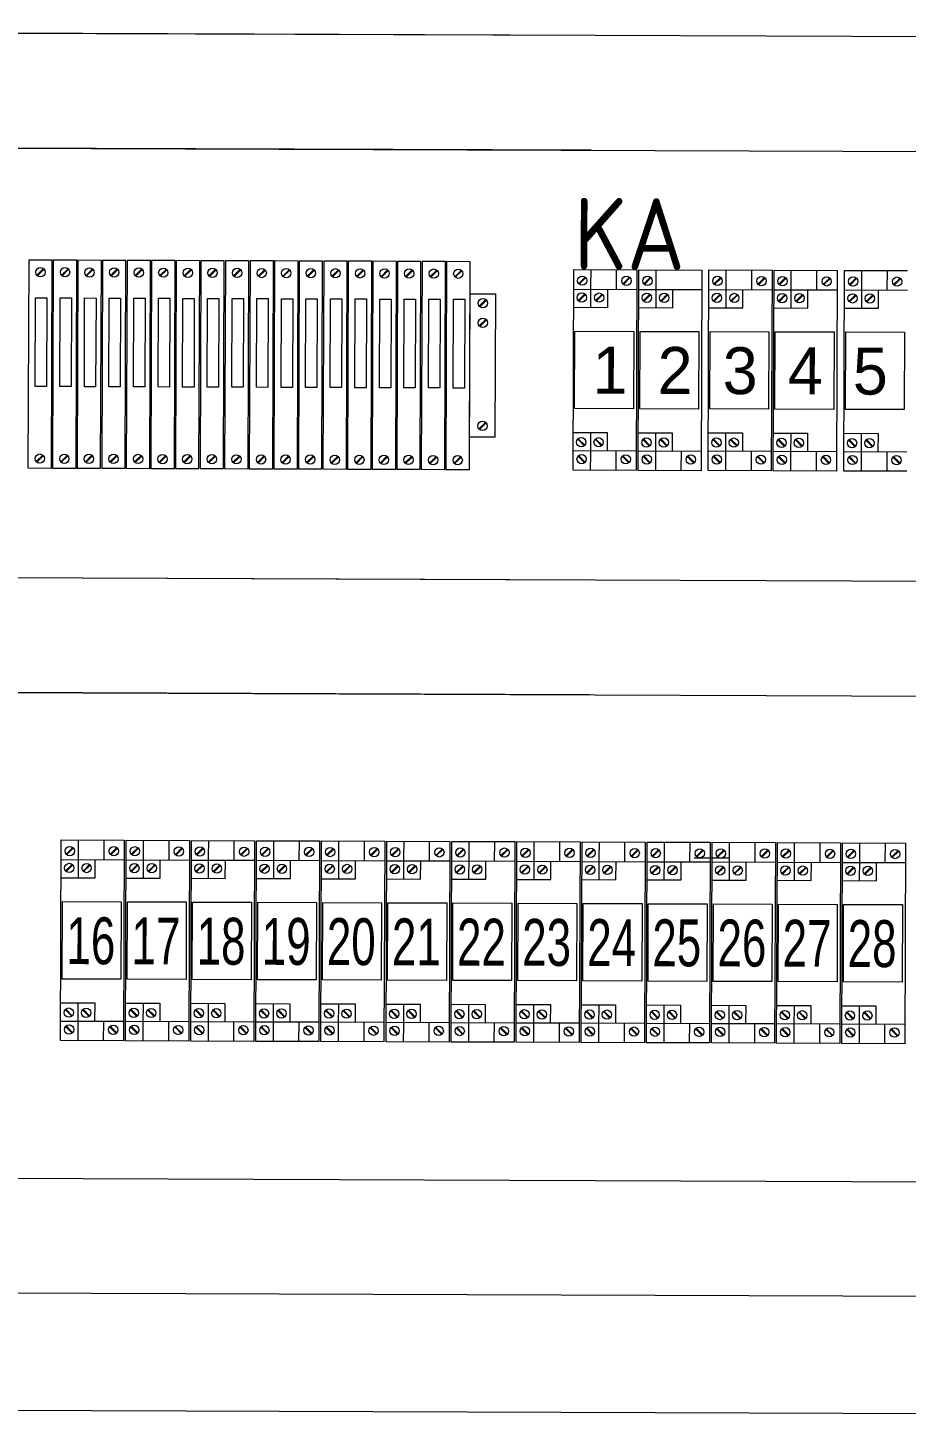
# Model space of a CAD drawing. Header units: millimetres. Extents: x 32721 to 103787, y 57624 to 127312.
# Drawn here: x 33364 to 33518.8, y 61668.3 to 61913.2 of the extents above; entities that cross this region are included whole.
import ezdxf

# ---------------------------------------------------------------- set-up
doc = ezdxf.new("R2010")
doc.units = ezdxf.units.MM
doc.header["$LTSCALE"] = 10
doc.layers.add('1轮廓实线层', color=7, linetype='Continuous', lineweight=18)
doc.layers.add('6文字层', color=3, linetype='Continuous', lineweight=18)
doc.styles.get("Standard").update_dxf_attribs({"font": 'isocp.shx', "width": 0.707, "bigfont": 'hztxt.shx'})
doc.styles.add('样式 1', font='SIMYOU.TTF', dxfattribs={"width": 0.75})

msp = doc.modelspace()

# ---------------------------------------------------------------- linework, layer by layer
at = {"layer": '1轮廓实线层'}
for p, q in [((33463.38, 61911.89), (33087.64, 61913.25)), ((33666.04, 61911.16), (33087.65, 61913.25)), ((33463.3, 61891.67), (33087.56, 61893.03)), ((33087.56, 61893.03), (33665.97, 61890.94)), ((33463.03, 61815.86), (33087.29, 61817.22)), ((33665.7, 61815.13), (33087.29, 61817.22)), ((33462.96, 61795.65), (33087.22, 61797)), ((33087.22, 61797), (33665.63, 61794.92)), ((33665.32, 61709.23), (33086.91, 61711.32)), ((33684.96, 61688.95), (33067.12, 61691.18)), ((33042.4, 61670.68), (33709.54, 61668.27))]:
    msp.add_line(p, q, dxfattribs=at)
at = {"layer": '1轮廓实线层', "lineweight": 13}
for p, q in [((33364.16, 61872.29), (33364.03, 61835.65)), ((33368.31, 61872.27), (33364.16, 61872.29)), ((33368.17, 61835.63), (33368.31, 61872.27)), ((33368.49, 61872.27), (33368.36, 61835.63)), ((33372.64, 61872.26), (33368.49, 61872.27)), ((33372.5, 61835.62), (33372.64, 61872.26)), ((33372.82, 61872.26), (33372.69, 61835.62)), ((33376.97, 61872.24), (33372.82, 61872.26)), ((33376.84, 61835.6), (33376.97, 61872.24)), ((33377.16, 61872.24), (33377.02, 61835.6)), ((33381.3, 61872.23), (33377.16, 61872.24)), ((33381.17, 61835.59), (33381.3, 61872.23)), ((33381.49, 61872.23), (33381.35, 61835.58)), ((33385.63, 61872.21), (33381.49, 61872.23)), ((33385.5, 61835.57), (33385.63, 61872.21)), ((33385.82, 61872.21), (33385.69, 61835.57)), ((33389.96, 61872.2), (33385.82, 61872.21)), ((33389.83, 61835.55), (33389.96, 61872.2)), ((33390.15, 61872.2), (33390.02, 61835.55)), ((33394.29, 61872.18), (33390.15, 61872.2)), ((33394.16, 61835.54), (33394.29, 61872.18)), ((33394.48, 61872.18), (33394.35, 61835.54)), ((33398.63, 61872.16), (33394.48, 61872.18)), ((33398.49, 61835.52), (33398.63, 61872.16)), ((33398.83, 61872.16), (33398.69, 61835.52)), ((33402.97, 61872.15), (33398.83, 61872.16)), ((33402.84, 61835.51), (33402.97, 61872.15)), ((33403.16, 61872.15), (33403.02, 61835.51)), ((33407.3, 61872.13), (33403.16, 61872.15)), ((33407.17, 61835.49), (33407.3, 61872.13)), ((33407.49, 61872.13), (33407.36, 61835.49)), ((33411.63, 61872.12), (33407.49, 61872.13)), ((33411.5, 61835.48), (33411.63, 61872.12)), ((33411.82, 61872.12), (33411.69, 61835.47)), ((33415.96, 61872.1), (33411.82, 61872.12)), ((33415.83, 61835.46), (33415.96, 61872.1)), ((33416.15, 61872.1), (33416.02, 61835.46)), ((33420.3, 61872.09), (33416.15, 61872.1)), ((33420.16, 61835.44), (33420.3, 61872.09)), ((33420.48, 61872.09), (33420.35, 61835.44)), ((33424.63, 61872.07), (33420.48, 61872.09)), ((33424.5, 61835.43), (33424.63, 61872.07)), ((33424.81, 61872.07), (33424.68, 61835.43)), ((33428.96, 61872.06), (33424.81, 61872.07)), ((33428.83, 61835.41), (33428.96, 61872.06)), ((33429.15, 61872.05), (33429.01, 61835.41)), ((33433.29, 61872.04), (33429.15, 61872.05)), ((33433.16, 61835.4), (33433.29, 61872.04)), ((33433.48, 61872.04), (33433.35, 61835.4)), ((33437.62, 61872.02), (33433.48, 61872.04)), ((33437.49, 61835.38), (33437.62, 61872.02)), ((33437.81, 61872.02), (33437.68, 61835.38)), ((33441.95, 61872.01), (33437.81, 61872.02)), ((33441.82, 61835.37), (33441.95, 61872.01)), ((33365.59, 61869.62), (33366.76, 61870.78)), ((33365.69, 61869.52), (33366.86, 61870.68)), ((33369.92, 61869.61), (33371.09, 61870.77)), ((33370.03, 61869.51), (33371.19, 61870.66)), ((33374.26, 61869.59), (33375.42, 61870.75)), ((33374.36, 61869.49), (33375.52, 61870.65)), ((33378.59, 61869.58), (33379.75, 61870.74)), ((33378.69, 61869.48), (33379.85, 61870.63)), ((33382.92, 61869.56), (33384.08, 61870.72)), ((33383.02, 61869.46), (33384.19, 61870.62)), ((33387.25, 61869.55), (33388.42, 61870.7)), ((33387.35, 61869.44), (33388.52, 61870.6)), ((33391.58, 61869.53), (33392.75, 61870.69)), ((33391.68, 61869.43), (33392.85, 61870.59)), ((33395.91, 61869.52), (33397.08, 61870.67)), ((33396.01, 61869.41), (33397.18, 61870.57)), ((33400.26, 61869.5), (33401.42, 61870.66)), ((33400.36, 61869.4), (33401.52, 61870.55)), ((33404.59, 61869.48), (33405.75, 61870.64)), ((33404.69, 61869.38), (33405.86, 61870.54)), ((33408.92, 61869.47), (33410.09, 61870.63)), ((33409.02, 61869.37), (33410.19, 61870.52)), ((33413.25, 61869.45), (33414.42, 61870.61)), ((33413.35, 61869.35), (33414.52, 61870.51)), ((33417.58, 61869.44), (33418.75, 61870.59)), ((33417.68, 61869.33), (33418.85, 61870.49)), ((33421.91, 61869.42), (33423.08, 61870.58)), ((33422.02, 61869.32), (33423.18, 61870.48)), ((33426.25, 61869.41), (33427.41, 61870.56)), ((33426.35, 61869.3), (33427.51, 61870.46)), ((33430.58, 61869.39), (33431.74, 61870.55)), ((33430.68, 61869.29), (33431.84, 61870.45)), ((33434.91, 61869.37), (33436.07, 61870.53)), ((33435.01, 61869.27), (33436.18, 61870.43)), ((33439.24, 61869.36), (33440.41, 61870.52)), ((33439.34, 61869.26), (33440.51, 61870.41)), ((33460.08, 61835.24), (33460.21, 61870.62)), ((33460.21, 61870.62), (33471.33, 61870.58)), ((33461.08, 61868.14), (33462.24, 61869.29)), ((33461.18, 61868.03), (33462.35, 61869.19)), ((33463.25, 61867.73), (33463.26, 61870.61)), ((33467.75, 61867.14), (33467.77, 61870.59)), ((33468.85, 61868.11), (33470.02, 61869.27)), ((33471.33, 61870.58), (33471.2, 61835.2)), ((33471.56, 61835.2), (33471.68, 61870.58)), ((33471.68, 61870.58), (33482.8, 61870.54)), ((33472.55, 61868.09), (33473.72, 61869.25)), ((33474.72, 61867.69), (33474.73, 61870.57)), ((33482.8, 61870.54), (33482.68, 61835.16)), ((33483.9, 61835.18), (33484.03, 61870.56)), ((33484.03, 61870.56), (33495.15, 61870.52)), ((33484.9, 61868.08), (33486.06, 61869.24)), ((33487.07, 61867.68), (33487.08, 61870.55)), ((33491.57, 61867.08), (33491.58, 61870.53)), ((33492.67, 61868.05), (33493.84, 61869.21)), ((33495.15, 61870.52), (33495.02, 61835.14)), ((33495.38, 61835.14), (33495.5, 61870.52)), ((33495.5, 61870.52), (33506.62, 61870.48)), ((33496.37, 61868.04), (33497.54, 61869.19)), ((33498.54, 61867.64), (33498.55, 61870.51)), ((33503.04, 61867.04), (33503.06, 61870.49)), ((33506.62, 61870.48), (33506.49, 61835.1)), ((33507.8, 61835.1), (33507.93, 61870.48)), ((33507.93, 61870.48), (33519.05, 61870.44)), ((33510.97, 61867.59), (33510.98, 61870.46)), ((33515.47, 61866.99), (33515.48, 61870.45)), ((33460.2, 61867.17), (33471.32, 61867.13)), ((33463.24, 61863.95), (33463.25, 61867.73)), ((33466.19, 61863.94), (33466.2, 61867.14)), ((33468.95, 61868.01), (33470.12, 61869.16)), ((33471.67, 61867.12), (33482.79, 61867.08)), ((33472.65, 61867.99), (33473.82, 61869.15)), ((33474.71, 61863.91), (33474.72, 61867.69)), ((33477.66, 61863.89), (33477.67, 61867.1)), ((33484.02, 61867.11), (33495.14, 61867.07)), ((33485, 61867.98), (33486.16, 61869.13)), ((33487.06, 61863.89), (33487.07, 61867.68)), ((33490.01, 61863.88), (33490.02, 61867.09)), ((33492.77, 61867.95), (33493.94, 61869.11)), ((33495.49, 61867.07), (33506.61, 61867.03)), ((33496.47, 61867.93), (33497.64, 61869.09)), ((33498.53, 61863.85), (33498.54, 61867.64)), ((33501.48, 61863.84), (33501.49, 61867.04)), ((33504.14, 61868.01), (33505.31, 61869.17)), ((33504.24, 61867.91), (33505.41, 61869.06)), ((33507.92, 61867.02), (33519.04, 61866.98)), ((33508.8, 61867.99), (33509.96, 61869.15)), ((33508.9, 61867.89), (33510.06, 61869.05)), ((33510.95, 61863.8), (33510.97, 61867.59)), ((33513.91, 61863.79), (33513.92, 61867)), ((33516.57, 61867.96), (33517.73, 61869.12)), ((33516.67, 61867.86), (33517.84, 61869.02)), ((33441.84, 61841.05), (33441.93, 61866.32)), ((33441.93, 61866.32), (33446.48, 61866.31)), ((33443.57, 61864.16), (33444.73, 61865.32)), ((33443.67, 61864.06), (33444.84, 61865.21)), ((33446.39, 61841.04), (33446.48, 61866.31)), ((33460.99, 61865.15), (33462.16, 61866.31)), ((33461.09, 61865.05), (33462.26, 61866.21)), ((33464.06, 61865.14), (33465.22, 61866.3)), ((33464.16, 61865.04), (33465.32, 61866.2)), ((33472.47, 61865.11), (33473.63, 61866.27)), ((33472.57, 61865.01), (33473.73, 61866.17)), ((33475.53, 61865.1), (33476.7, 61866.26)), ((33475.63, 61865), (33476.8, 61866.16)), ((33484.81, 61865.1), (33485.98, 61866.25)), ((33484.91, 61864.99), (33486.08, 61866.15)), ((33487.87, 61865.08), (33489.04, 61866.24)), ((33487.98, 61864.98), (33489.14, 61866.14)), ((33496.28, 61865.05), (33497.45, 61866.21)), ((33496.39, 61864.95), (33497.55, 61866.11)), ((33499.35, 61865.04), (33500.51, 61866.2)), ((33499.45, 61864.94), (33500.62, 61866.1)), ((33508.71, 61865.01), (33509.88, 61866.17)), ((33508.81, 61864.91), (33509.98, 61866.06)), ((33511.77, 61865), (33512.94, 61866.16)), ((33511.88, 61864.9), (33513.04, 61866.05)), ((33443.56, 61860.69), (33444.72, 61861.84)), ((33460.19, 61863.96), (33466.19, 61863.94)), ((33471.66, 61863.92), (33477.66, 61863.89)), ((33484.01, 61863.9), (33490.01, 61863.88)), ((33495.48, 61863.86), (33501.48, 61863.84)), ((33507.9, 61863.81), (33513.91, 61863.79)), ((33443.66, 61860.58), (33444.82, 61861.74)), ((33443.49, 61842.52), (33444.66, 61843.68)), ((33443.59, 61842.42), (33444.76, 61843.57)), ((33446.39, 61841.04), (33441.84, 61841.05)), ((33460.11, 61841.9), (33466.11, 61841.88)), ((33460.91, 61840.7), (33462.06, 61839.54)), ((33461.01, 61840.8), (33462.16, 61839.64)), ((33463.16, 61841.89), (33463.14, 61838.1)), ((33463.97, 61840.69), (33465.13, 61839.52)), ((33464.07, 61840.79), (33465.23, 61839.63)), ((33466.11, 61841.88), (33466.1, 61838.67)), ((33471.58, 61841.86), (33477.58, 61841.84)), ((33472.38, 61840.66), (33473.54, 61839.49)), ((33472.48, 61840.76), (33473.64, 61839.6)), ((33474.63, 61841.85), (33474.62, 61838.06)), ((33475.44, 61840.65), (33476.6, 61839.48)), ((33475.54, 61840.75), (33476.7, 61839.58)), ((33477.58, 61841.84), (33477.57, 61838.63)), ((33483.93, 61841.85), (33489.93, 61841.82)), ((33484.72, 61840.64), (33485.88, 61839.48)), ((33484.83, 61840.74), (33485.98, 61839.58)), ((33486.98, 61841.83), (33486.96, 61838.05)), ((33487.79, 61840.63), (33488.94, 61839.47)), ((33487.89, 61840.73), (33489.05, 61839.57)), ((33489.93, 61841.82), (33489.92, 61838.62)), ((33495.4, 61841.8), (33501.4, 61841.78)), ((33496.2, 61840.6), (33497.35, 61839.44)), ((33496.3, 61840.7), (33497.46, 61839.54)), ((33498.45, 61841.79), (33498.43, 61838)), ((33499.26, 61840.59), (33500.42, 61839.42)), ((33499.36, 61840.69), (33500.52, 61839.53)), ((33501.4, 61841.78), (33501.39, 61838.57)), ((33507.82, 61841.76), (33513.83, 61841.74)), ((33508.62, 61840.56), (33509.78, 61839.39)), ((33508.72, 61840.66), (33509.88, 61839.49)), ((33510.87, 61841.75), (33510.86, 61837.96)), ((33511.69, 61840.55), (33512.84, 61839.38)), ((33511.79, 61840.65), (33512.94, 61839.48)), ((33513.83, 61841.74), (33513.81, 61838.53)), ((33365.47, 61836.75), (33366.64, 61837.91)), ((33365.57, 61836.65), (33366.74, 61837.81)), ((33369.8, 61836.74), (33370.97, 61837.89)), ((33369.91, 61836.63), (33371.07, 61837.79)), ((33374.14, 61836.72), (33375.3, 61837.88)), ((33374.24, 61836.62), (33375.4, 61837.78)), ((33378.47, 61836.71), (33379.63, 61837.86)), ((33378.57, 61836.6), (33379.74, 61837.76)), ((33382.8, 61836.69), (33383.97, 61837.85)), ((33382.9, 61836.59), (33384.07, 61837.74)), ((33387.13, 61836.67), (33388.3, 61837.83)), ((33387.23, 61836.57), (33388.4, 61837.73)), ((33391.46, 61836.66), (33392.63, 61837.82)), ((33391.56, 61836.56), (33392.73, 61837.71)), ((33395.79, 61836.64), (33396.96, 61837.8)), ((33395.9, 61836.54), (33397.06, 61837.7)), ((33400.14, 61836.63), (33401.3, 61837.78)), ((33400.24, 61836.53), (33401.4, 61837.68)), ((33404.47, 61836.61), (33405.64, 61837.77)), ((33404.57, 61836.51), (33405.74, 61837.67)), ((33408.8, 61836.6), (33409.97, 61837.75)), ((33408.9, 61836.49), (33410.07, 61837.65)), ((33413.13, 61836.58), (33414.3, 61837.74)), ((33413.23, 61836.48), (33414.4, 61837.64)), ((33417.46, 61836.56), (33418.63, 61837.72)), ((33417.57, 61836.46), (33418.73, 61837.62)), ((33421.8, 61836.55), (33422.96, 61837.71)), ((33421.9, 61836.45), (33423.06, 61837.6)), ((33426.13, 61836.53), (33427.29, 61837.69)), ((33426.23, 61836.43), (33427.39, 61837.59)), ((33430.46, 61836.52), (33431.62, 61837.68)), ((33430.56, 61836.42), (33431.73, 61837.57)), ((33434.79, 61836.5), (33435.96, 61837.66)), ((33434.89, 61836.4), (33436.06, 61837.56)), ((33439.12, 61836.49), (33440.29, 61837.64)), ((33439.22, 61836.38), (33440.39, 61837.54)), ((33460.1, 61838.7), (33471.22, 61838.66)), ((33460.97, 61837.72), (33462.13, 61836.55)), ((33461.07, 61837.82), (33462.23, 61836.65)), ((33463.14, 61838.1), (33463.13, 61835.23)), ((33467.65, 61838.67), (33467.64, 61835.21)), ((33468.74, 61837.69), (33469.9, 61836.52)), ((33468.84, 61837.79), (33470, 61836.63)), ((33471.57, 61838.65), (33482.69, 61838.61)), ((33472.44, 61837.68), (33473.6, 61836.51)), ((33472.54, 61837.78), (33473.7, 61836.61)), ((33474.62, 61838.06), (33474.61, 61835.19)), ((33479.12, 61838.63), (33479.11, 61835.17)), ((33480.22, 61837.65), (33481.37, 61836.48)), ((33480.32, 61837.75), (33481.47, 61836.58)), ((33483.91, 61838.64), (33495.03, 61838.6)), ((33484.79, 61837.66), (33485.94, 61836.49)), ((33484.89, 61837.76), (33486.05, 61836.6)), ((33486.96, 61838.05), (33486.95, 61835.17)), ((33491.47, 61838.61), (33491.46, 61835.16)), ((33492.56, 61837.63), (33493.72, 61836.47)), ((33492.66, 61837.73), (33493.82, 61836.57)), ((33495.39, 61838.6), (33506.51, 61838.56)), ((33496.26, 61837.62), (33497.42, 61836.45)), ((33496.36, 61837.72), (33497.52, 61836.55)), ((33498.43, 61838), (33498.42, 61835.13)), ((33502.94, 61838.57), (33502.93, 61835.11)), ((33504.03, 61837.59), (33505.19, 61836.43)), ((33504.14, 61837.69), (33505.29, 61836.53)), ((33507.81, 61838.55), (33518.93, 61838.51)), ((33508.69, 61837.57), (33509.84, 61836.41)), ((33508.79, 61837.68), (33509.95, 61836.51)), ((33510.86, 61837.96), (33510.85, 61835.09)), ((33515.37, 61838.52), (33515.36, 61835.07)), ((33516.46, 61837.55), (33517.62, 61836.38)), ((33516.56, 61837.65), (33517.72, 61836.48)), ((33364.03, 61835.65), (33368.17, 61835.63)), ((33368.36, 61835.63), (33372.5, 61835.62)), ((33372.69, 61835.62), (33376.84, 61835.6)), ((33377.02, 61835.6), (33381.17, 61835.59)), ((33381.35, 61835.58), (33385.5, 61835.57)), ((33385.69, 61835.57), (33389.83, 61835.55)), ((33390.02, 61835.55), (33394.16, 61835.54)), ((33394.35, 61835.54), (33398.49, 61835.52)), ((33398.69, 61835.52), (33402.84, 61835.51)), ((33403.02, 61835.51), (33407.17, 61835.49)), ((33407.36, 61835.49), (33411.5, 61835.48)), ((33411.69, 61835.47), (33415.83, 61835.46)), ((33416.02, 61835.46), (33420.16, 61835.44)), ((33420.35, 61835.44), (33424.5, 61835.43)), ((33424.68, 61835.43), (33428.83, 61835.41)), ((33429.01, 61835.41), (33433.16, 61835.4)), ((33433.35, 61835.4), (33437.49, 61835.38)), ((33437.68, 61835.38), (33441.82, 61835.37)), ((33471.2, 61835.2), (33460.08, 61835.24)), ((33482.68, 61835.16), (33471.56, 61835.2)), ((33495.02, 61835.14), (33483.9, 61835.18)), ((33506.49, 61835.1), (33495.38, 61835.14)), ((33518.92, 61835.06), (33507.8, 61835.1)), ((33369.76, 61734.67), (33369.89, 61770.05)), ((33369.89, 61770.05), (33381.01, 61770.01)), ((33372.93, 61767.16), (33372.94, 61770.04)), ((33377.43, 61766.56), (33377.44, 61770.02)), ((33381.01, 61770.01), (33380.88, 61734.63)), ((33381.23, 61734.63), (33381.36, 61770)), ((33381.36, 61770), (33392.48, 61769.96)), ((33384.4, 61767.12), (33384.41, 61769.99)), ((33388.9, 61766.52), (33388.92, 61769.98)), ((33392.48, 61769.96), (33392.35, 61734.59)), ((33392.71, 61734.58), (33392.83, 61769.96)), ((33392.83, 61769.96), (33403.95, 61769.92)), ((33395.87, 61767.08), (33395.88, 61769.95)), ((33400.38, 61766.48), (33400.39, 61769.94)), ((33403.95, 61769.92), (33403.83, 61734.54)), ((33404.18, 61734.54), (33404.31, 61769.92)), ((33404.31, 61769.92), (33415.43, 61769.88)), ((33407.35, 61767.04), (33407.36, 61769.91)), ((33411.85, 61766.44), (33411.86, 61769.89)), ((33415.43, 61769.88), (33415.3, 61734.5)), ((33415.65, 61734.5), (33415.78, 61769.88)), ((33415.78, 61769.88), (33426.9, 61769.84)), ((33418.82, 61767), (33418.83, 61769.87)), ((33423.32, 61766.4), (33423.33, 61769.85)), ((33426.9, 61769.84), (33426.77, 61734.46)), ((33427.13, 61734.46), (33427.25, 61769.84)), ((33427.25, 61769.84), (33438.37, 61769.8)), ((33430.29, 61766.95), (33430.3, 61769.83)), ((33434.79, 61766.36), (33434.81, 61769.81)), ((33438.37, 61769.8), (33438.24, 61734.42)), ((33438.6, 61734.42), (33438.73, 61769.8)), ((33438.73, 61769.8), (33449.84, 61769.76)), ((33441.77, 61766.91), (33441.78, 61769.79)), ((33446.27, 61766.32), (33446.28, 61769.77)), ((33449.84, 61769.76), (33449.72, 61734.38)), ((33450.07, 61734.38), (33450.2, 61769.76)), ((33450.2, 61769.76), (33461.32, 61769.72)), ((33453.24, 61766.87), (33453.25, 61769.75)), ((33457.74, 61766.27), (33457.75, 61769.73)), ((33461.32, 61769.72), (33461.19, 61734.34)), ((33461.54, 61734.34), (33461.67, 61769.71)), ((33461.67, 61769.71), (33472.79, 61769.67)), ((33464.71, 61766.83), (33464.72, 61769.7)), ((33469.21, 61766.23), (33469.23, 61769.69)), ((33472.79, 61769.67), (33472.66, 61734.3)), ((33473.02, 61734.29), (33473.15, 61769.67)), ((33473.15, 61769.67), (33484.26, 61769.63)), ((33476.18, 61766.79), (33476.19, 61769.66)), ((33480.69, 61766.19), (33480.7, 61769.65)), ((33484.26, 61769.63), (33484.14, 61734.25)), ((33484.49, 61734.25), (33484.62, 61769.63)), ((33484.62, 61769.63), (33495.74, 61769.59)), ((33487.66, 61766.75), (33487.67, 61769.62)), ((33492.16, 61766.15), (33492.17, 61769.6)), ((33495.74, 61769.59), (33495.61, 61734.21)), ((33495.96, 61734.21), (33496.09, 61769.59)), ((33496.09, 61769.59), (33507.21, 61769.55)), ((33499.13, 61766.71), (33499.14, 61769.58)), ((33503.63, 61766.11), (33503.65, 61769.56)), ((33507.21, 61769.55), (33507.08, 61734.17)), ((33507.44, 61734.17), (33507.56, 61769.55)), ((33507.56, 61769.55), (33518.68, 61769.51)), ((33510.6, 61766.66), (33510.61, 61769.54)), ((33515.11, 61766.07), (33515.12, 61769.52)), ((33518.68, 61769.51), (33518.56, 61734.13)), ((33369.88, 61766.59), (33380.99, 61766.55)), ((33370.75, 61767.56), (33371.92, 61768.72)), ((33370.86, 61767.46), (33372.02, 61768.62)), ((33372.91, 61763.37), (33372.93, 61767.16)), ((33375.86, 61763.36), (33375.88, 61766.57)), ((33378.53, 61767.53), (33379.69, 61768.69)), ((33378.63, 61767.43), (33379.8, 61768.59)), ((33381.35, 61766.55), (33392.47, 61766.51)), ((33382.23, 61767.52), (33383.39, 61768.68)), ((33382.33, 61767.42), (33383.5, 61768.58)), ((33384.39, 61763.33), (33384.4, 61767.12)), ((33387.34, 61763.32), (33387.35, 61766.53)), ((33390, 61767.49), (33391.17, 61768.65)), ((33390.1, 61767.39), (33391.27, 61768.55)), ((33392.82, 61766.51), (33403.94, 61766.47)), ((33393.7, 61767.48), (33394.87, 61768.64)), ((33393.8, 61767.38), (33394.97, 61768.54)), ((33395.86, 61763.29), (33395.87, 61767.08)), ((33398.81, 61763.28), (33398.82, 61766.49)), ((33401.47, 61767.45), (33402.64, 61768.61)), ((33401.58, 61767.35), (33402.74, 61768.51)), ((33404.29, 61766.47), (33415.41, 61766.43)), ((33405.17, 61767.44), (33406.34, 61768.6)), ((33405.28, 61767.34), (33406.44, 61768.49)), ((33407.33, 61763.25), (33407.35, 61767.04)), ((33410.28, 61763.24), (33410.3, 61766.45)), ((33412.95, 61767.41), (33414.11, 61768.57)), ((33413.05, 61767.31), (33414.21, 61768.47)), ((33415.77, 61766.43), (33426.89, 61766.39)), ((33416.65, 61767.4), (33417.81, 61768.55)), ((33416.75, 61767.29), (33417.91, 61768.45)), ((33418.81, 61763.21), (33418.82, 61767)), ((33421.76, 61763.2), (33421.77, 61766.4)), ((33424.42, 61767.37), (33425.59, 61768.53)), ((33424.52, 61767.27), (33425.69, 61768.42)), ((33427.24, 61766.38), (33438.36, 61766.34)), ((33428.12, 61767.36), (33429.29, 61768.51)), ((33428.22, 61767.25), (33429.39, 61768.41)), ((33430.28, 61763.17), (33430.29, 61766.95)), ((33433.23, 61763.16), (33433.24, 61766.36)), ((33435.89, 61767.33), (33437.06, 61768.49)), ((33435.99, 61767.23), (33437.16, 61768.38)), ((33438.71, 61766.34), (33449.83, 61766.3)), ((33439.59, 61767.31), (33440.76, 61768.47)), ((33439.69, 61767.21), (33440.86, 61768.37)), ((33441.75, 61763.12), (33441.77, 61766.91)), ((33444.7, 61763.11), (33444.71, 61766.32)), ((33447.37, 61767.29), (33448.53, 61768.44)), ((33447.47, 61767.18), (33448.63, 61768.34)), ((33450.19, 61766.3), (33461.31, 61766.26)), ((33451.07, 61767.27), (33452.23, 61768.43)), ((33451.17, 61767.17), (33452.33, 61768.33)), ((33453.22, 61763.08), (33453.24, 61766.87)), ((33458.84, 61767.24), (33460.01, 61768.4)), ((33458.94, 61767.14), (33460.11, 61768.3)), ((33462.54, 61767.23), (33463.7, 61768.39)), ((33462.64, 61767.13), (33463.81, 61768.29)), ((33464.7, 61763.04), (33464.71, 61766.83)), ((33470.31, 61767.2), (33471.48, 61768.36)), ((33470.41, 61767.1), (33471.58, 61768.26)), ((33474.01, 61767.19), (33475.18, 61768.35)), ((33474.11, 61767.09), (33475.28, 61768.25)), ((33476.17, 61763), (33476.18, 61766.79)), ((33485.98, 61766.83), (33481.43, 61766.84)), ((33481.79, 61767.16), (33482.95, 61768.32)), ((33481.89, 61767.06), (33483.05, 61768.22)), ((33486.6, 61766.82), (33482.05, 61766.84)), ((33487.64, 61766.82), (33483.09, 61766.84)), ((33485.49, 61767.15), (33486.65, 61768.31)), ((33485.59, 61767.05), (33486.75, 61768.2)), ((33487.64, 61762.96), (33487.66, 61766.75)), ((33493.26, 61767.12), (33494.42, 61768.28)), ((33493.36, 61767.02), (33494.53, 61768.18)), ((33496.96, 61767.11), (33498.12, 61768.26)), ((33497.06, 61767.01), (33498.23, 61768.16)), ((33499.12, 61762.92), (33499.13, 61766.71)), ((33504.73, 61767.08), (33505.9, 61768.24)), ((33504.83, 61766.98), (33506, 61768.13)), ((33508.43, 61767.07), (33509.6, 61768.22)), ((33508.53, 61766.96), (33509.7, 61768.12)), ((33510.59, 61762.88), (33510.6, 61766.66)), ((33516.2, 61767.04), (33517.37, 61768.2)), ((33516.31, 61766.94), (33517.47, 61768.09)), ((33370.67, 61764.58), (33371.84, 61765.74)), ((33370.77, 61764.48), (33371.94, 61765.64)), ((33373.73, 61764.57), (33374.9, 61765.73)), ((33373.83, 61764.47), (33375, 61765.62)), ((33382.14, 61764.54), (33383.31, 61765.7)), ((33382.24, 61764.44), (33383.41, 61765.59)), ((33385.21, 61764.53), (33386.37, 61765.69)), ((33385.31, 61764.43), (33386.47, 61765.58)), ((33393.62, 61764.5), (33394.78, 61765.66)), ((33393.72, 61764.4), (33394.88, 61765.55)), ((33396.68, 61764.49), (33397.84, 61765.64)), ((33396.78, 61764.38), (33397.95, 61765.54)), ((33405.09, 61764.46), (33406.25, 61765.61)), ((33405.19, 61764.35), (33406.36, 61765.51)), ((33408.15, 61764.45), (33409.32, 61765.6)), ((33408.25, 61764.34), (33409.42, 61765.5)), ((33416.56, 61764.41), (33417.73, 61765.57)), ((33416.66, 61764.31), (33417.83, 61765.47)), ((33419.63, 61764.4), (33420.79, 61765.56)), ((33419.73, 61764.3), (33420.89, 61765.46)), ((33428.03, 61764.37), (33429.2, 61765.53)), ((33428.14, 61764.27), (33429.3, 61765.43)), ((33431.1, 61764.36), (33432.26, 61765.52)), ((33431.2, 61764.26), (33432.37, 61765.42)), ((33439.51, 61764.33), (33440.67, 61765.49)), ((33439.61, 61764.23), (33440.77, 61765.39)), ((33442.57, 61764.32), (33443.74, 61765.48)), ((33442.67, 61764.22), (33443.84, 61765.38)), ((33450.98, 61764.29), (33452.15, 61765.45)), ((33451.08, 61764.19), (33452.25, 61765.35)), ((33454.04, 61764.28), (33455.21, 61765.44)), ((33454.15, 61764.18), (33455.31, 61765.33)), ((33456.18, 61763.07), (33456.19, 61766.28)), ((33461.66, 61766.26), (33472.78, 61766.22)), ((33462.45, 61764.25), (33463.62, 61765.41)), ((33462.56, 61764.15), (33463.72, 61765.3)), ((33465.52, 61764.24), (33466.68, 61765.4)), ((33465.62, 61764.14), (33466.78, 61765.29)), ((33467.65, 61763.03), (33467.66, 61766.24)), ((33473.13, 61766.22), (33484.25, 61766.18)), ((33473.93, 61764.21), (33475.09, 61765.37)), ((33474.03, 61764.11), (33475.19, 61765.26)), ((33476.99, 61764.2), (33478.16, 61765.35)), ((33477.09, 61764.09), (33478.26, 61765.25)), ((33479.12, 61762.99), (33479.13, 61766.2)), ((33484.61, 61766.18), (33495.72, 61766.14)), ((33485.4, 61764.17), (33486.57, 61765.32)), ((33485.5, 61764.06), (33486.67, 61765.22)), ((33488.46, 61764.16), (33489.63, 61765.31)), ((33488.56, 61764.05), (33489.73, 61765.21)), ((33490.6, 61762.95), (33490.61, 61766.16)), ((33496.08, 61766.14), (33507.2, 61766.1)), ((33496.87, 61764.12), (33498.04, 61765.28)), ((33496.97, 61764.02), (33498.14, 61765.18)), ((33499.94, 61764.11), (33501.1, 61765.27)), ((33500.04, 61764.01), (33501.2, 61765.17)), ((33502.07, 61762.91), (33502.08, 61766.11)), ((33507.55, 61766.09), (33518.67, 61766.05)), ((33508.35, 61764.08), (33509.51, 61765.24)), ((33508.45, 61763.98), (33509.61, 61765.14)), ((33511.41, 61764.07), (33512.58, 61765.23)), ((33511.51, 61763.97), (33512.68, 61765.13)), ((33513.54, 61762.87), (33513.55, 61766.07)), ((33369.86, 61763.38), (33375.86, 61763.36)), ((33381.34, 61763.34), (33387.34, 61763.32)), ((33392.81, 61763.3), (33398.81, 61763.28)), ((33404.28, 61763.26), (33410.28, 61763.24)), ((33415.76, 61763.22), (33421.76, 61763.2)), ((33427.23, 61763.18), (33433.23, 61763.16)), ((33438.7, 61763.14), (33444.7, 61763.11)), ((33450.17, 61763.09), (33456.18, 61763.07)), ((33461.65, 61763.05), (33467.65, 61763.03)), ((33473.12, 61763.01), (33479.12, 61762.99)), ((33484.59, 61762.97), (33490.6, 61762.95)), ((33496.07, 61762.93), (33502.07, 61762.91)), ((33507.54, 61762.89), (33513.54, 61762.87)), ((33369.78, 61741.33), (33375.79, 61741.31)), ((33370.58, 61740.13), (33371.74, 61738.96)), ((33370.68, 61740.23), (33371.84, 61739.06)), ((33372.83, 61741.32), (33372.82, 61737.53)), ((33373.64, 61740.12), (33374.8, 61738.95)), ((33373.75, 61740.22), (33374.9, 61739.05)), ((33375.79, 61741.31), (33375.77, 61738.1)), ((33381.26, 61741.29), (33387.26, 61741.27)), ((33382.05, 61740.09), (33383.21, 61738.92)), ((33382.16, 61740.19), (33383.31, 61739.02)), ((33384.31, 61741.28), (33384.29, 61737.49)), ((33385.12, 61740.08), (33386.28, 61738.91)), ((33385.22, 61740.18), (33386.38, 61739.01)), ((33387.26, 61741.27), (33387.25, 61738.06)), ((33392.73, 61741.25), (33398.73, 61741.23)), ((33393.53, 61740.04), (33394.68, 61738.88)), ((33393.63, 61740.15), (33394.79, 61738.98)), ((33395.78, 61741.24), (33395.77, 61737.45)), ((33396.59, 61740.03), (33397.75, 61738.87)), ((33396.69, 61740.14), (33397.85, 61738.97)), ((33398.73, 61741.23), (33398.72, 61738.02)), ((33404.2, 61741.21), (33410.2, 61741.18)), ((33405, 61740), (33406.16, 61738.84)), ((33405.1, 61740.1), (33406.26, 61738.94)), ((33407.25, 61741.19), (33407.24, 61737.41)), ((33408.06, 61739.99), (33409.22, 61738.83)), ((33408.17, 61740.09), (33409.32, 61738.93)), ((33410.2, 61741.18), (33410.19, 61737.98)), ((33415.68, 61741.16), (33421.68, 61741.14)), ((33416.47, 61739.96), (33417.63, 61738.8)), ((33416.58, 61740.06), (33417.73, 61738.9)), ((33418.73, 61741.15), (33418.71, 61737.37)), ((33419.54, 61739.95), (33420.69, 61738.79)), ((33419.64, 61740.05), (33420.8, 61738.89)), ((33421.68, 61741.14), (33421.67, 61737.93)), ((33427.15, 61741.12), (33433.15, 61741.1)), ((33427.95, 61739.92), (33429.1, 61738.75)), ((33428.05, 61740.02), (33429.21, 61738.86)), ((33430.2, 61741.11), (33430.19, 61737.32)), ((33431.01, 61739.91), (33432.17, 61738.74)), ((33431.11, 61740.01), (33432.27, 61738.85)), ((33433.15, 61741.1), (33433.14, 61737.89)), ((33438.62, 61741.08), (33444.62, 61741.06)), ((33439.42, 61739.88), (33440.58, 61738.71)), ((33439.52, 61739.98), (33440.68, 61738.81)), ((33441.67, 61741.07), (33441.66, 61737.28)), ((33442.48, 61739.87), (33443.64, 61738.7)), ((33442.59, 61739.97), (33443.74, 61738.8)), ((33444.62, 61741.06), (33444.61, 61737.85)), ((33450.1, 61741.04), (33456.1, 61741.02)), ((33450.89, 61739.84), (33452.05, 61738.67)), ((33450.99, 61739.94), (33452.15, 61738.77)), ((33453.14, 61741.03), (33453.13, 61737.24)), ((33453.96, 61739.83), (33455.11, 61738.66)), ((33454.06, 61739.93), (33455.22, 61738.76)), ((33456.1, 61741.02), (33456.08, 61737.81)), ((33461.57, 61741), (33467.57, 61740.98)), ((33462.37, 61739.8), (33463.52, 61738.63)), ((33462.47, 61739.9), (33463.63, 61738.73)), ((33464.62, 61740.99), (33464.6, 61737.2)), ((33465.43, 61739.79), (33466.59, 61738.62)), ((33465.53, 61739.89), (33466.69, 61738.72)), ((33467.57, 61740.98), (33467.56, 61737.77)), ((33473.04, 61740.96), (33479.04, 61740.94)), ((33473.84, 61739.75), (33475, 61738.59)), ((33473.94, 61739.86), (33475.1, 61738.69)), ((33476.09, 61740.95), (33476.08, 61737.16)), ((33476.9, 61739.74), (33478.06, 61738.58)), ((33477, 61739.85), (33478.16, 61738.68)), ((33479.04, 61740.94), (33479.03, 61737.73)), ((33484.51, 61740.92), (33490.52, 61740.89)), ((33485.31, 61739.71), (33486.47, 61738.55)), ((33485.41, 61739.82), (33486.57, 61738.65)), ((33487.56, 61740.9), (33487.55, 61737.12)), ((33488.37, 61739.7), (33489.53, 61738.54)), ((33488.48, 61739.8), (33489.63, 61738.64)), ((33490.52, 61740.89), (33490.5, 61737.69)), ((33495.99, 61740.87), (33501.99, 61740.85)), ((33496.78, 61739.67), (33497.94, 61738.51)), ((33496.89, 61739.77), (33498.04, 61738.61)), ((33499.04, 61740.86), (33499.02, 61737.08)), ((33499.85, 61739.66), (33501.01, 61738.5)), ((33499.95, 61739.76), (33501.11, 61738.6)), ((33501.99, 61740.85), (33501.98, 61737.65)), ((33507.46, 61740.83), (33513.46, 61740.81)), ((33508.26, 61739.63), (33509.41, 61738.46)), ((33508.36, 61739.73), (33509.52, 61738.57)), ((33510.51, 61740.82), (33510.5, 61737.03)), ((33511.32, 61739.62), (33512.48, 61738.45)), ((33511.42, 61739.72), (33512.58, 61738.56)), ((33513.46, 61740.81), (33513.45, 61737.6)), ((33369.77, 61738.12), (33380.89, 61738.08)), ((33370.65, 61737.14), (33371.8, 61735.98)), ((33370.75, 61737.25), (33371.9, 61736.08)), ((33372.82, 61737.53), (33372.81, 61734.66)), ((33377.33, 61738.1), (33377.31, 61734.64)), ((33378.42, 61737.12), (33379.58, 61735.95)), ((33378.52, 61737.22), (33379.68, 61736.05)), ((33381.25, 61738.08), (33392.36, 61738.04)), ((33382.12, 61737.1), (33383.28, 61735.94)), ((33382.22, 61737.2), (33383.38, 61736.04)), ((33384.29, 61737.49), (33384.28, 61734.62)), ((33388.8, 61738.05), (33388.79, 61734.6)), ((33389.89, 61737.08), (33391.05, 61735.91)), ((33389.99, 61737.18), (33391.15, 61736.01)), ((33392.72, 61738.04), (33403.84, 61738)), ((33393.59, 61737.06), (33394.75, 61735.9)), ((33393.69, 61737.16), (33394.85, 61736)), ((33395.77, 61737.45), (33395.76, 61734.57)), ((33400.27, 61738.01), (33400.26, 61734.56)), ((33401.36, 61737.03), (33402.52, 61735.87)), ((33401.47, 61737.14), (33402.62, 61735.97)), ((33404.19, 61738), (33415.31, 61737.96)), ((33405.06, 61737.02), (33406.22, 61735.85)), ((33405.17, 61737.12), (33406.32, 61735.96)), ((33407.24, 61737.41), (33407.23, 61734.53)), ((33411.75, 61737.97), (33411.73, 61734.52)), ((33412.84, 61736.99), (33413.99, 61735.83)), ((33412.94, 61737.09), (33414.1, 61735.93)), ((33415.66, 61737.96), (33426.78, 61737.92)), ((33416.54, 61736.98), (33417.69, 61735.81)), ((33416.64, 61737.08), (33417.8, 61735.91)), ((33418.71, 61737.37), (33418.7, 61734.49)), ((33423.22, 61737.93), (33423.21, 61734.47)), ((33424.31, 61736.95), (33425.47, 61735.79)), ((33424.41, 61737.05), (33425.57, 61735.89)), ((33427.14, 61737.92), (33438.26, 61737.88)), ((33428.01, 61736.94), (33429.17, 61735.77)), ((33428.11, 61737.04), (33429.27, 61735.87)), ((33430.19, 61737.32), (33430.17, 61734.45)), ((33434.69, 61737.89), (33434.68, 61734.43)), ((33435.78, 61736.91), (33436.94, 61735.74)), ((33435.89, 61737.01), (33437.04, 61735.85)), ((33438.61, 61737.87), (33449.73, 61737.83)), ((33439.48, 61736.9), (33440.64, 61735.73)), ((33439.59, 61737), (33440.74, 61735.83)), ((33441.66, 61737.28), (33441.65, 61734.41)), ((33446.17, 61737.85), (33446.15, 61734.39)), ((33447.36, 61736.97), (33448.52, 61735.8)), ((33450.08, 61737.83), (33461.2, 61737.79)), ((33451.06, 61736.96), (33452.22, 61735.79)), ((33453.13, 61737.24), (33453.12, 61734.37)), ((33457.64, 61737.81), (33457.63, 61734.35)), ((33458.83, 61736.93), (33459.99, 61735.76)), ((33461.56, 61737.79), (33472.68, 61737.75)), ((33462.53, 61736.92), (33463.69, 61735.75)), ((33464.6, 61737.2), (33464.59, 61734.33)), ((33469.11, 61737.76), (33469.1, 61734.31)), ((33473.03, 61737.75), (33484.15, 61737.71)), ((33476.08, 61737.16), (33476.07, 61734.28)), ((33480.58, 61737.72), (33480.57, 61734.27)), ((33484.5, 61737.71), (33495.62, 61737.67)), ((33487.55, 61737.12), (33487.54, 61734.24)), ((33492.06, 61737.68), (33492.04, 61734.23)), ((33495.98, 61737.67), (33507.09, 61737.63)), ((33499.02, 61737.08), (33499.01, 61734.2)), ((33503.53, 61737.64), (33503.52, 61734.18)), ((33507.45, 61737.63), (33518.57, 61737.59)), ((33510.5, 61737.03), (33510.49, 61734.16)), ((33515, 61737.6), (33514.99, 61734.14)), ((33380.88, 61734.63), (33369.76, 61734.67)), ((33392.35, 61734.59), (33381.23, 61734.63)), ((33403.83, 61734.54), (33392.71, 61734.58)), ((33415.3, 61734.5), (33404.18, 61734.54)), ((33426.77, 61734.46), (33415.65, 61734.5)), ((33438.24, 61734.42), (33427.13, 61734.46)), ((33447.26, 61736.87), (33448.41, 61735.7)), ((33450.96, 61736.85), (33452.11, 61735.69)), ((33458.73, 61736.83), (33459.89, 61735.66)), ((33462.43, 61736.81), (33463.59, 61735.65)), ((33470.2, 61736.79), (33471.36, 61735.62)), ((33470.3, 61736.89), (33471.46, 61735.72)), ((33473.9, 61736.77), (33475.06, 61735.61)), ((33474, 61736.87), (33475.16, 61735.71)), ((33481.68, 61736.74), (33482.83, 61735.58)), ((33481.78, 61736.85), (33482.94, 61735.68)), ((33485.38, 61736.73), (33486.53, 61735.56)), ((33485.48, 61736.83), (33486.63, 61735.67)), ((33493.15, 61736.7), (33494.31, 61735.54)), ((33493.25, 61736.8), (33494.41, 61735.64)), ((33496.85, 61736.69), (33498.01, 61735.52)), ((33496.95, 61736.79), (33498.11, 61735.63)), ((33504.62, 61736.66), (33505.78, 61735.5)), ((33504.72, 61736.76), (33505.88, 61735.6)), ((33508.32, 61736.65), (33509.48, 61735.48)), ((33508.42, 61736.75), (33509.58, 61735.58)), ((33516.09, 61736.62), (33517.25, 61735.45)), ((33516.2, 61736.72), (33517.35, 61735.56)), ((33449.72, 61734.38), (33438.6, 61734.42)), ((33461.19, 61734.34), (33450.07, 61734.38)), ((33472.66, 61734.3), (33461.54, 61734.34)), ((33484.14, 61734.25), (33473.02, 61734.29)), ((33495.61, 61734.21), (33484.49, 61734.25)), ((33507.08, 61734.17), (33495.96, 61734.21)), ((33518.56, 61734.13), (33507.44, 61734.17))]:
    msp.add_line(p, q, dxfattribs=at)
for points in [[(33365.36, 61865.64), (33367.35, 61865.63), (33367.3, 61849.99), (33365.3, 61850)], [(33369.69, 61865.62), (33371.68, 61865.62), (33371.63, 61849.98), (33369.63, 61849.98)], [(33374.02, 61865.61), (33376.02, 61865.6), (33375.96, 61849.96), (33373.97, 61849.97)], [(33378.35, 61865.59), (33380.35, 61865.58), (33380.29, 61849.94), (33378.3, 61849.95)], [(33382.69, 61865.58), (33384.68, 61865.57), (33384.62, 61849.93), (33382.63, 61849.94)], [(33387.02, 61865.56), (33389.01, 61865.55), (33388.95, 61849.91), (33386.96, 61849.92)], [(33391.35, 61865.54), (33393.34, 61865.54), (33393.29, 61849.9), (33391.29, 61849.9)], [(33395.68, 61865.53), (33397.67, 61865.52), (33397.62, 61849.88), (33395.62, 61849.89)], [(33400.02, 61865.51), (33402.02, 61865.51), (33401.96, 61849.87), (33399.97, 61849.87)], [(33404.36, 61865.5), (33406.35, 61865.49), (33406.29, 61849.85), (33404.3, 61849.86)], [(33408.69, 61865.48), (33410.68, 61865.47), (33410.62, 61849.83), (33408.63, 61849.84)], [(33413.02, 61865.47), (33415.01, 61865.46), (33414.96, 61849.82), (33412.96, 61849.83)], [(33417.35, 61865.45), (33419.34, 61865.44), (33419.29, 61849.8), (33417.29, 61849.81)], [(33421.68, 61865.44), (33423.68, 61865.43), (33423.62, 61849.79), (33421.63, 61849.79)], [(33426.01, 61865.42), (33428.01, 61865.41), (33427.95, 61849.77), (33425.96, 61849.78)], [(33430.34, 61865.4), (33432.34, 61865.4), (33432.28, 61849.76), (33430.29, 61849.76)], [(33434.68, 61865.39), (33436.67, 61865.38), (33436.61, 61849.74), (33434.62, 61849.75)], [(33439.01, 61865.37), (33441, 61865.37), (33440.95, 61849.73), (33438.95, 61849.73)], [(33460.42, 61859.76), (33470.78, 61859.72), (33470.74, 61846.06), (33460.37, 61846.1)], [(33471.89, 61859.72), (33482.26, 61859.68), (33482.21, 61846.02), (33471.84, 61846.06)], [(33484.24, 61859.7), (33494.6, 61859.66), (33494.55, 61846), (33484.19, 61846.04)], [(33495.71, 61859.66), (33506.08, 61859.62), (33506.03, 61845.96), (33495.66, 61846)], [(33508.13, 61859.62), (33518.5, 61859.58), (33518.45, 61845.92), (33508.09, 61845.96)], [(33370.09, 61759.19), (33380.46, 61759.15), (33380.41, 61745.49), (33370.05, 61745.53)], [(33381.57, 61759.14), (33391.93, 61759.11), (33391.88, 61745.45), (33381.52, 61745.48)], [(33393.04, 61759.1), (33403.41, 61759.07), (33403.36, 61745.41), (33392.99, 61745.44)], [(33404.51, 61759.06), (33414.88, 61759.02), (33414.83, 61745.36), (33404.46, 61745.4)], [(33415.99, 61759.02), (33426.35, 61758.98), (33426.3, 61745.32), (33415.94, 61745.36)], [(33427.46, 61758.98), (33437.83, 61758.94), (33437.78, 61745.28), (33427.41, 61745.32)], [(33438.93, 61758.94), (33449.3, 61758.9), (33449.25, 61745.24), (33438.88, 61745.28)], [(33450.41, 61758.9), (33460.77, 61758.86), (33460.72, 61745.2), (33450.36, 61745.24)], [(33461.88, 61758.85), (33472.25, 61758.82), (33472.2, 61745.16), (33461.83, 61745.19)], [(33473.35, 61758.81), (33483.72, 61758.78), (33483.67, 61745.12), (33473.3, 61745.15)], [(33484.82, 61758.77), (33495.19, 61758.73), (33495.14, 61745.07), (33484.78, 61745.11)], [(33496.3, 61758.73), (33506.66, 61758.69), (33506.61, 61745.03), (33496.25, 61745.07)], [(33507.77, 61758.69), (33518.14, 61758.65), (33518.09, 61744.99), (33507.72, 61745.03)]]:
    msp.add_lwpolyline(points, close=True, dxfattribs=at)
for centre in [(33366.23, 61870.15), (33370.56, 61870.14), (33374.89, 61870.12), (33379.22, 61870.11), (33383.55, 61870.09), (33387.88, 61870.07), (33392.21, 61870.06), (33396.55, 61870.04), (33400.89, 61870.03), (33405.22, 61870.01), (33409.55, 61870), (33413.88, 61869.98), (33418.22, 61869.96), (33422.55, 61869.95), (33426.88, 61869.93), (33431.21, 61869.92), (33435.54, 61869.9), (33439.87, 61869.89), (33461.71, 61868.66), (33469.49, 61868.64), (33473.19, 61868.62), (33485.53, 61868.61), (33493.3, 61868.58), (33497, 61868.56), (33504.78, 61868.54), (33509.43, 61868.52), (33517.2, 61868.49), (33444.2, 61864.69), (33461.63, 61865.68), (33464.69, 61865.67), (33473.1, 61865.64), (33476.16, 61865.63), (33485.44, 61865.62), (33488.51, 61865.61), (33496.92, 61865.58), (33499.98, 61865.57), (33509.34, 61865.54), (33512.41, 61865.53), (33444.19, 61861.21), (33444.12, 61843.05), (33461.53, 61840.17), (33464.6, 61840.16), (33473.01, 61840.13), (33476.07, 61840.12), (33485.35, 61840.11), (33488.42, 61840.1), (33496.83, 61840.07), (33499.89, 61840.06), (33509.25, 61840.02), (33512.31, 61840.01), (33366.11, 61837.28), (33370.44, 61837.26), (33374.77, 61837.25), (33379.1, 61837.23), (33383.43, 61837.22), (33387.76, 61837.2), (33392.1, 61837.19), (33396.43, 61837.17), (33400.77, 61837.16), (33405.1, 61837.14), (33409.43, 61837.12), (33413.77, 61837.11), (33418.1, 61837.09), (33422.43, 61837.08), (33426.76, 61837.06), (33431.09, 61837.05), (33435.42, 61837.03), (33439.76, 61837.01), (33461.6, 61837.19), (33469.37, 61837.16), (33473.07, 61837.14), (33480.84, 61837.12), (33485.42, 61837.13), (33493.19, 61837.1), (33496.89, 61837.09), (33504.66, 61837.06), (33509.32, 61837.04), (33517.09, 61837.01), (33371.39, 61768.09), (33379.16, 61768.06), (33382.86, 61768.05), (33390.63, 61768.02), (33394.33, 61768.01), (33402.11, 61767.98), (33405.81, 61767.97), (33413.58, 61767.94), (33417.28, 61767.92), (33425.05, 61767.9), (33428.75, 61767.88), (33436.53, 61767.86), (33440.23, 61767.84), (33448, 61767.81), (33451.7, 61767.8), (33459.47, 61767.77), (33463.17, 61767.76), (33470.95, 61767.73), (33474.65, 61767.72), (33482.42, 61767.69), (33486.12, 61767.68), (33493.89, 61767.65), (33497.59, 61767.64), (33505.37, 61767.61), (33509.06, 61767.59), (33516.84, 61767.57), (33371.3, 61765.11), (33374.37, 61765.1), (33382.78, 61765.07), (33385.84, 61765.06), (33394.25, 61765.03), (33397.31, 61765.01), (33405.72, 61764.98), (33408.79, 61764.97), (33417.2, 61764.94), (33420.26, 61764.93), (33428.67, 61764.9), (33431.73, 61764.89), (33440.14, 61764.86), (33443.2, 61764.85), (33451.61, 61764.82), (33454.68, 61764.81), (33463.09, 61764.78), (33466.15, 61764.77), (33474.56, 61764.74), (33477.62, 61764.72), (33486.03, 61764.69), (33489.1, 61764.68), (33497.51, 61764.65), (33500.57, 61764.64), (33508.98, 61764.61), (33512.04, 61764.6), (33371.21, 61739.6), (33374.27, 61739.58), (33382.68, 61739.55), (33385.75, 61739.54), (33394.16, 61739.51), (33397.22, 61739.5), (33405.63, 61739.47), (33408.69, 61739.46), (33417.1, 61739.43), (33420.17, 61739.42), (33428.58, 61739.39), (33431.64, 61739.38), (33440.05, 61739.35), (33443.11, 61739.34), (33451.52, 61739.31), (33454.59, 61739.29), (33463, 61739.26), (33466.06, 61739.25), (33474.47, 61739.22), (33477.53, 61739.21), (33485.94, 61739.18), (33489, 61739.17), (33497.41, 61739.14), (33500.48, 61739.13), (33508.89, 61739.1), (33511.95, 61739.09), (33371.27, 61736.61), (33379.05, 61736.58), (33382.75, 61736.57), (33390.52, 61736.54), (33394.22, 61736.53), (33401.99, 61736.5), (33405.69, 61736.49), (33413.47, 61736.46), (33417.17, 61736.45), (33424.94, 61736.42), (33428.64, 61736.41), (33436.41, 61736.38), (33440.11, 61736.36), (33447.89, 61736.34), (33451.59, 61736.32), (33459.36, 61736.29), (33463.06, 61736.28), (33470.83, 61736.25), (33474.53, 61736.24), (33482.31, 61736.21), (33486, 61736.2), (33493.78, 61736.17), (33497.48, 61736.16), (33505.25, 61736.13), (33508.95, 61736.12), (33516.72, 61736.09)]:
    msp.add_circle(centre, 0.821, dxfattribs=at)

# ---------------------------------------------------------------- texts
at = {"layer": '6文字层'}
msp.add_text('KA', height=12.635, rotation=359.7932, dxfattribs=at).set_placement((33460.21, 61870.62))
at = {"layer": '6文字层', "style": '样式 1'}
for s, p in [('1', (33463.5, 61848.75)), ('2', (33474.98, 61848.71)), ('3', (33486.45, 61848.67)), ('4', (33497.92, 61848.63)), ('5', (33509.39, 61848.59))]:
    msp.add_text(s, height=8.27, rotation=359.7932, dxfattribs=at).set_placement(p)
at = {"layer": '6文字层', "style": '样式 1', "width": 0.7}
for s, p in [('16', (33370.8, 61748.16)), ('17', (33382.27, 61748.12)), ('18', (33393.74, 61748.08)), ('19', (33405.22, 61748.04)), ('20', (33416.69, 61748)), ('21', (33428.16, 61747.95)), ('22', (33439.63, 61747.91)), ('23', (33451.11, 61747.87)), ('24', (33462.58, 61747.83)), ('25', (33474.05, 61747.79)), ('26', (33485.53, 61747.75)), ('27', (33497, 61747.71)), ('28', (33508.47, 61747.66))]:
    msp.add_text(s, height=8.269, rotation=359.7932, dxfattribs=at).set_placement(p)

doc.saveas('drawing.dxf')
